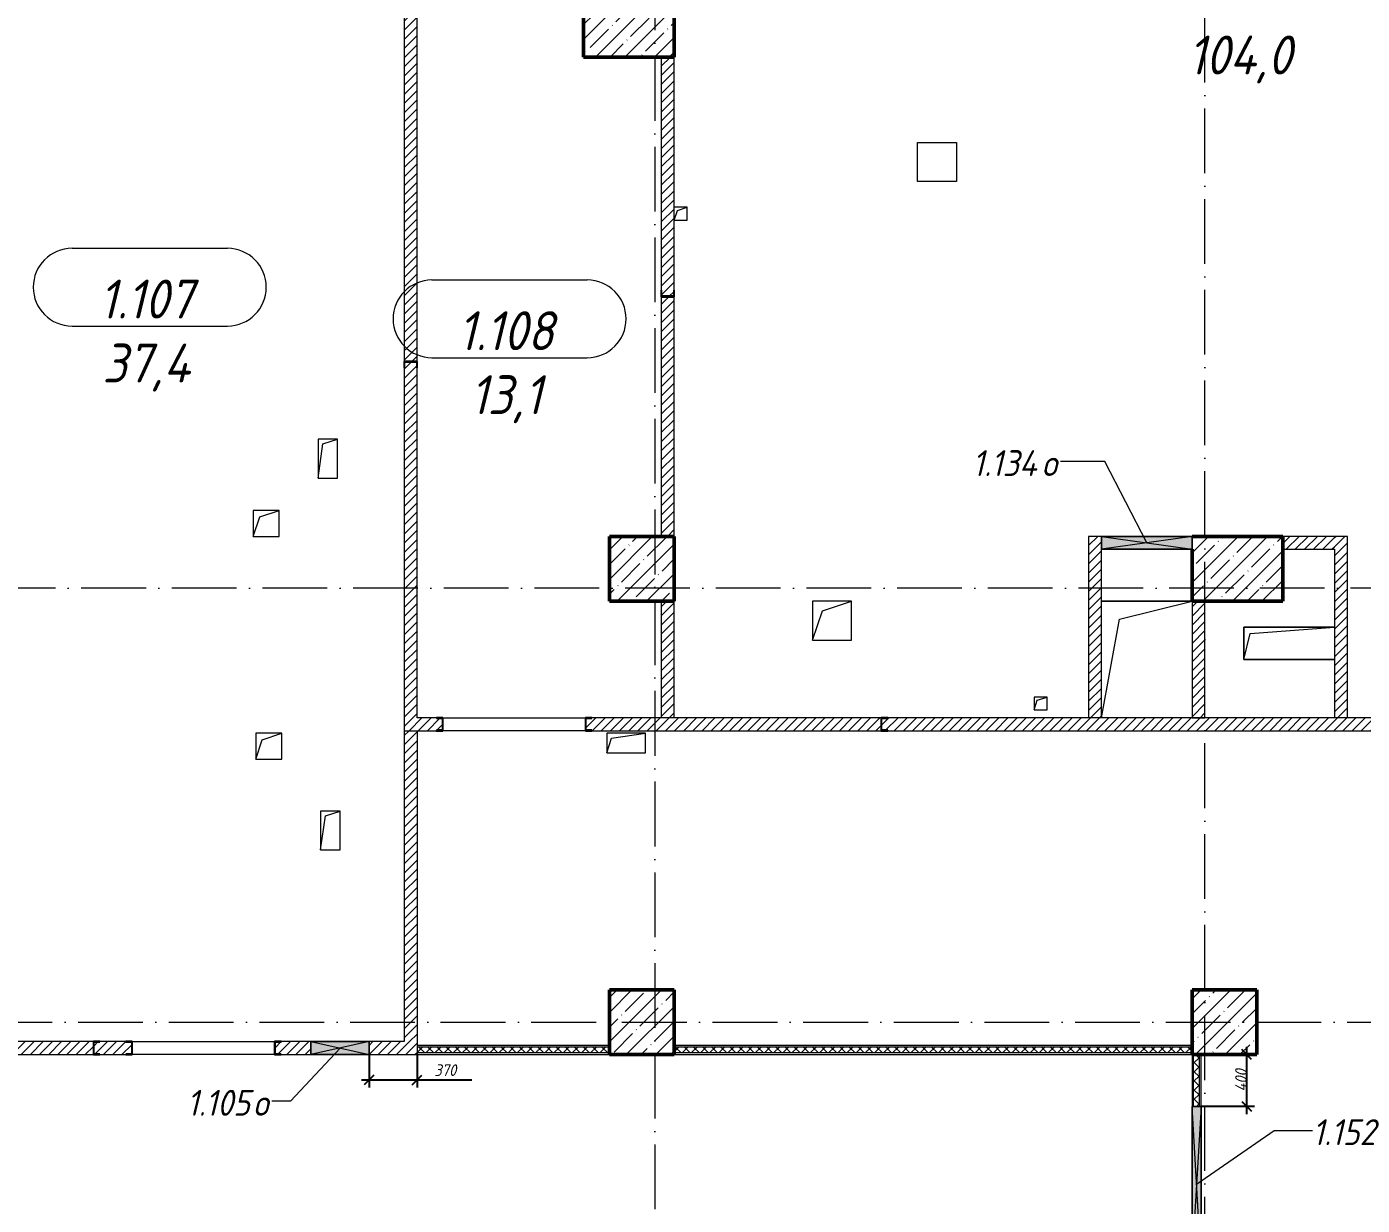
# Model space of a CAD drawing. Header units: millimetres. Extents: x -12989 to 629078, y -109036 to 555275.
# Drawn here: x 597264 to 607578, y 316409 to 325507 of the extents above; entities that cross this region are included whole.
import ezdxf

# ---------------------------------------------------------------- set-up
doc = ezdxf.new("R2010")
doc.units = ezdxf.units.MM
doc.linetypes.add('50_200_ШТРИХ_1Т_ш5_п1_п1_', pattern=[700, 500, -100, 0, -100])
for name, color, linetype, lineweight in [('A-____-____-DIMS', 7, 'Continuous', 9), ('A-DETL-GENF-OTLN', 7, 'Continuous', 9), ('A-FLOR-____-OTLN', 7, 'Continuous', 9), ('A-GENM-____-MCUT', 7, 'Continuous', 25), ('A-GENM-____-OTLN', 7, 'Continuous', 9), ('A-GENM-____-OTLN-1', 7, 'Continuous', 25), ('A-GLAZ-____-IDEN', 7, 'Continuous', 9), ('A-GLAZ-____-OTLN', 7, 'Continuous', 9), ('A-WALL-____-MCUT-1', 7, 'Continuous', 9), ('A-WALL-____-PATT-1', 7, 'Continuous', 9), ('A-WALL-FNSH-MCUT-1', 7, 'Continuous', 9), ('I-WALL-____-OTLN', 7, 'Continuous', 9), ('S-COLS-____-MCUT', 7, 'Continuous', 50), ('S-COLS-____-OTLN', 7, 'Continuous', 9), ('S-GRID-____-OTLN-1', 7, '50_200_ШТРИХ_1Т_ш5_п1_п1_', 9)]:
    doc.layers.add(name, color=color, linetype=linetype, lineweight=lineweight)
doc.layers.add('A-AREA-IDEN-1', color=7, linetype='Continuous', lineweight=9, true_color=0xaaaaaa)
doc.layers.add('A-WALL-____-PATT-3', color=9, linetype='Continuous', lineweight=9, true_color=0x808080)
doc.styles.add('ISOCPEUR_I', font='isocpeui.ttf', dxfattribs={"width": 0.9, "height": 2.5})
doc.styles.add('ISOCPEUR_I_11', font='isocpeui.ttf', dxfattribs={"width": 0.9, "height": 200})
doc.styles.add('ISOCPEUR_I_7', font='isocpeui.ttf', dxfattribs={"width": 0.9, "height": 90})
doc.dimstyles.new('ISO-1_8_0_9К_СРЕДНИЙ_Кладочные_1', dxfattribs={"dimscale": 304.8, "dimtxt": 89.638306, "dimasz": 0.246063, "dimexe": 0.19685, "dimexo": 0, "dimgap": 0, "dimtad": 1, "dimdec": 3, "dimrnd": 0.001, "dimdsep": 46, "dimtxsty": 'ISOCPEUR_I_7', "dimblk1": 'OBLIQUE', "dimblk2": 'OBLIQUE', "dimsah": 1, "dimcen": 0.09, "dimdle": 0.19685, "dimazin": 0, "dimtfac": 1, "dimtdec": 4, "dimtix": 1, "dimtmove": 0, "dimatfit": 3, "dimfxl": 1, "dimtvp": 1, "dimtolj": 1, "dimtzin": 0, "dimarcsym": 2})
doc.dimstyles.new('ISO-1_8_0_9К_СРЕДНИЙ_Кладочные_2', dxfattribs={"dimscale": 304.8, "dimtxt": 89.638306, "dimasz": 0.246063, "dimexe": 0.19685, "dimexo": 0, "dimgap": 0, "dimtad": 1, "dimdec": 3, "dimrnd": 0.001, "dimdsep": 46, "dimtxsty": 'ISOCPEUR_I_7', "dimblk1": 'OBLIQUE', "dimblk2": 'OBLIQUE', "dimsah": 1, "dimcen": 0.09, "dimdle": 0.19685, "dimazin": 0, "dimtfac": 1, "dimtdec": 4, "dimtix": 1, "dimtmove": 1, "dimatfit": 3, "dimfxl": 1, "dimtvp": 1, "dimtolj": 1, "dimtzin": 0, "dimarcsym": 2})
pattern_1 = [(45, (513013.31, 265891.49), (-35.35534, 35.35534), [])]
pattern_2 = [(45, (513013.31, 265891.49), (-35.35534, 35.35534), []), (135, (513013.31, 265891.49), (-35.35534, -35.35534), [])]

# ---------------------------------------------------------------- blocks, each defined once
blk = doc.blocks.new('BSC_Колонна _Прямоугольная - 500х500-V40-АР1_План отверстий 1 этажа в осях 1-64_Ю-ЯЯ')
at = {"layer": 'S-COLS-____-OTLN'}
h = blk.add_hatch(dxfattribs=at)
h.set_pattern_fill('FP_47', color=256, style=0, pattern_type=2)
h.set_pattern_definition([(45, (-89000, -51931.04), (-114.04925, 114.04925), []), (45, (-88885.95, -51931.04), (-114.04925, 114.04925), [201.613, -40.323, 3.353, -36.97])])
h.paths.add_polyline_path([(-250, -250), (250, -250), (250, 250), (-250, 250)], flags=0)
at = {"layer": 'S-COLS-____-MCUT'}
for p, q in [((250, 250), (-250, 250)), ((-250, 250), (-250, -250)), ((250, -250), (250, 250)), ((-250, -250), (250, -250))]:
    blk.add_line(p, q, dxfattribs=at)
blk = doc.blocks.new('BSC_Колонна _Прямоугольная - 500х500-V117-АР1_План отверстий 1 этажа в осях 1-64_Ю-ЯЯ')
at = {"layer": 'S-COLS-____-OTLN'}
h = blk.add_hatch(dxfattribs=at)
h.set_pattern_fill('FP_128', color=256, style=0, pattern_type=2)
h.set_pattern_definition([(315, (-55431.04, 89000), (114.04925, 114.04925), []), (315, (-55431.04, 88885.95), (114.04925, 114.04925), [201.613, -40.323, 3.353, -36.97])])
h.paths.add_polyline_path([(-250, 250), (-250, -250), (250, -250), (250, 250)], flags=0)
at = {"layer": 'S-COLS-____-MCUT'}
for p, q in [((250, 250), (-250, 250)), ((-250, 250), (-250, -250)), ((250, -250), (250, 250)), ((-250, -250), (250, -250))]:
    blk.add_line(p, q, dxfattribs=at)
blk = doc.blocks.new('BSC_Колонна _Прямоугольная - 500х700-V132-АР1_План отверстий 1 этажа в осях 1-64_Ю-ЯЯ')
at = {"layer": 'S-COLS-____-OTLN'}
h = blk.add_hatch(dxfattribs=at)
h.set_pattern_fill('FP_143', color=256, style=0, pattern_type=2)
h.set_pattern_definition([(315, (-55431.04, 93600), (114.04925, 114.04925), []), (315, (-55431.04, 93485.95), (114.04925, 114.04925), [201.613, -40.323, 3.353, -36.97])])
h.paths.add_polyline_path([(-250, 350), (-250, -350), (250, -350), (250, 350), (150, 350)], flags=0)
at = {"layer": 'S-COLS-____-MCUT'}
for p, q in [((150, 350), (-250, 350)), ((-250, 350), (-250, -350)), ((250, -350), (250, 350)), ((-250, -350), (250, -350))]:
    blk.add_line(p, q, dxfattribs=at)
blk = doc.blocks.new('BSC_Колонна _Прямоугольная - 500х700-V150-АР1_План отверстий 1 этажа в осях 1-64_Ю-ЯЯ')
at = {"layer": 'S-COLS-____-OTLN'}
h = blk.add_hatch(dxfattribs=at)
h.set_pattern_fill('FP_162', color=256, style=0, pattern_type=2)
h.set_pattern_definition([(315, (-59631.04, 88900), (114.04925, 114.04925), []), (315, (-59631.04, 88785.95), (114.04925, 114.04925), [201.613, -40.323, 3.353, -36.97])])
h.paths.add_polyline_path([(-250, 350), (-250, -350), (250, -350), (250, 350)], flags=0)
at = {"layer": 'S-COLS-____-MCUT'}
for p, q in [((250, 350), (-250, 350)), ((-250, 350), (-250, -350)), ((250, -350), (250, 350)), ((-250, -350), (250, -350))]:
    blk.add_line(p, q, dxfattribs=at)
blk = doc.blocks.new('BSC_Колонна _Прямоугольная - 500х500-V170-АР1_План отверстий 1 этажа в осях 1-64_Ю-ЯЯ')
at = {"layer": 'S-COLS-____-OTLN'}
h = blk.add_hatch(dxfattribs=at)
h.set_pattern_fill('FP_182', color=256, style=0, pattern_type=2)
h.set_pattern_definition([(45, (-93500, -51931.04), (-114.04925, 114.04925), []), (45, (-93385.95, -51931.04), (-114.04925, 114.04925), [201.613, -40.323, 3.353, -36.97])])
h.paths.add_polyline_path([(-250, -250), (250, -250), (250, 250), (-250, 250)], flags=0)
at = {"layer": 'S-COLS-____-MCUT'}
for p, q in [((250, 250), (-250, 250)), ((-250, 250), (-250, -250)), ((250, -250), (250, 250)), ((-250, -250), (250, -250))]:
    blk.add_line(p, q, dxfattribs=at)
blk = doc.blocks.new('154_Фахверк_СКБ_Швеллер - Тип_100_4010-27789772-АР1_План отверстий 1 этажа в осях 1-64_Ю-ЯЯ')
at = {"layer": 'A-GENM-____-MCUT'}
for p, q in [((175, 50), (125, 50)), ((125, 50), (125, -50)), ((128, 47), (175, 47)), ((128, -47), (128, 47)), ((175, 47), (175, 50)), ((125, -50), (175, -50)), ((175, -47), (128, -47)), ((175, -50), (175, -47))]:
    blk.add_line(p, q, dxfattribs=at)
blk = doc.blocks.new('154_Фахверк_СКБ_Швеллер - Тип_100_3600-27825154-АР1_План отверстий 1 этажа в осях 1-64_Ю-ЯЯ')
at = {"layer": 'A-GENM-____-MCUT'}
for p, q in [((175, 50), (125, 50)), ((125, 50), (125, -50)), ((128, 47), (175, 47)), ((128, -47), (128, 47)), ((175, 47), (175, 50)), ((125, -50), (175, -50)), ((175, -47), (128, -47)), ((175, -50), (175, -47))]:
    blk.add_line(p, q, dxfattribs=at)
blk = doc.blocks.new('154_Фахверк_СКБ_Швеллер - Тип_100_3600_1-27826044-АР1_План отверстий 1 этажа в осях 1-64_Ю-ЯЯ')
at = {"layer": 'A-GENM-____-MCUT'}
for p, q in [((175, 50), (125, 50)), ((125, 50), (125, -50)), ((128, 47), (175, 47)), ((128, -47), (128, 47)), ((175, 47), (175, 50)), ((125, -50), (175, -50)), ((175, -47), (128, -47)), ((175, -50), (175, -47))]:
    blk.add_line(p, q, dxfattribs=at)
blk = doc.blocks.new('AR_Отверстие прямоугольное _в плите_ - AR_Отверстие прямоугольное _в плите_-30459689-АР1_План отверстий 1 этажа в осях 1-64_Ю-ЯЯ')
at = {"layer": 'A-GENM-____-OTLN'}
for p, q in [((150, 150), (-150, 150)), ((-150, 150), (-150, -150)), ((-75, 75), (150, 150)), ((150, -150), (150, 150)), ((-150, -150), (-75, 75)), ((-150, -150), (150, -150))]:
    blk.add_line(p, q, dxfattribs=at)
blk = doc.blocks.new('AR_Отверстие прямоугольное _в плите_ - AR_Отверстие прямоугольное _в плите_-30459702-АР1_План отверстий 1 этажа в осях 1-64_Ю-ЯЯ')
at = {"layer": 'A-GENM-____-OTLN'}
for p, q in [((150, 75), (-150, 75)), ((-150, 75), (-150, -75)), ((-150, -75), (-113, 37)), ((-113, 37), (150, 75)), ((150, -75), (150, 75)), ((-150, -75), (150, -75))]:
    blk.add_line(p, q, dxfattribs=at)
blk = doc.blocks.new('AR_Отверстие прямоугольное _в плите_ - AR_Отверстие прямоугольное _в плите_-30459597-АР1_План отверстий 1 этажа в осях 1-64_Ю-ЯЯ')
at = {"layer": 'A-GENM-____-OTLN'}
for p, q in [((100, 100), (-100, 100)), ((-100, 100), (-100, -100)), ((-100, -100), (-50, 50)), ((-50, 50), (100, 100)), ((100, -100), (100, 100)), ((-100, -100), (100, -100))]:
    blk.add_line(p, q, dxfattribs=at)
blk = doc.blocks.new('AR_Отверстие прямоугольное _в плите_ - AR_Отверстие прямоугольное _в плите_-30459630-АР1_План отверстий 1 этажа в осях 1-64_Ю-ЯЯ')
at = {"layer": 'A-GENM-____-OTLN'}
for p, q in [((75, 150), (-75, 150)), ((-75, 150), (-75, -150)), ((-75, -150), (-37, 113)), ((-37, 113), (75, 150)), ((75, -150), (75, 150)), ((-75, -150), (75, -150))]:
    blk.add_line(p, q, dxfattribs=at)
blk = doc.blocks.new('AR_Отверстие прямоугольное _в плите_ - AR_Отверстие прямоугольное _в плите_-30459871-АР1_План отверстий 1 этажа в осях 1-64_Ю-ЯЯ')
at = {"layer": 'A-GENM-____-OTLN'}
for p, q in [((50, 50), (-50, 50)), ((-50, -50), (-25, 25)), ((-25, 25), (50, 50)), ((50, -50), (50, 50)), ((-50, -50), (50, -50))]:
    blk.add_line(p, q, dxfattribs=at)
blk = doc.blocks.new('AR_Отверстие прямоугольное _в плите_ - AR_Отверстие прямоугольное _в плите_-30459221-АР1_План отверстий 1 этажа в осях 1-64_Ю-ЯЯ')
at = {"layer": 'A-GENM-____-OTLN'}
for p, q in [((350, 125), (-350, 125)), ((-350, 125), (-350, -125)), ((-300, 75), (350, 125)), ((-350, -125), (-300, 75)), ((-350, -125), (350, -125))]:
    blk.add_line(p, q, dxfattribs=at)
blk = doc.blocks.new('AR_Отверстие прямоугольное _в плите_ - AR_Отверстие прямоугольное _в плите_-V197-АР1_План отверстий 1 этажа в осях 1-64_Ю-ЯЯ')
at = {"layer": 'A-GENM-____-OTLN'}
for p, q in [((50, 50), (-50, 50)), ((-50, 50), (-50, -50)), ((-50, -50), (-25, 25)), ((-25, 25), (50, 50)), ((50, -50), (50, 50)), ((-50, -50), (50, -50))]:
    blk.add_line(p, q, dxfattribs=at)
blk = doc.blocks.new('AR_Отверстие прямоугольное _в плите_ - AR_Отверстие прямоугольное _в плите_-30602925-АР1_План отверстий 1 этажа в осях 1-64_Ю-ЯЯ')
at = {"layer": 'A-GENM-____-OTLN'}
for p, q in [((350, 450), (-350, 450)), ((-210, 310), (350, 450)), ((-350, -450), (-210, 310))]:
    blk.add_line(p, q, dxfattribs=at)
blk = doc.blocks.new('AR_Отверстие прямоугольное _в стене__БезПР - AR_Отверстие прямоугольное _в стене__БезПР-36427886-АР1_План отверстий 1 этажа в осях 1-64_Ю-ЯЯ')
at = {"layer": 'A-GLAZ-____-OTLN'}
blk.add_hatch(color=256, dxfattribs=at).paths.add_polyline_path([(600, 35), (-600, 35), (-600, -35), (600, -35)], flags=0)
at = {"layer": 'A-DETL-GENF-OTLN'}
for p, q in [((-600, -35), (-600, 35)), ((-600, 35), (600, 35)), ((600, 35), (-600, -35)), ((-600, 35), (600, -35)), ((600, 35), (-600, 35)), ((-600, 35), (-600, -35)), ((600, 35), (600, -35)), ((600, -35), (600, 35)), ((600, -35), (-600, -35)), ((-600, -35), (600, -35))]:
    blk.add_line(p, q, dxfattribs=at)
at = {"layer": 'A-GLAZ-____-OTLN'}
blk.add_line((600, 35), (-600, 35), dxfattribs=at)
blk = doc.blocks.new('AR_Отверстие прямоугольное _в стене__БезПР - AR_Отверстие прямоугольное _в стене__БезПР-36429247-АР1_План отверстий 1 этажа в осях 1-64_Ю-ЯЯ')
at = {"layer": 'A-GLAZ-____-OTLN'}
blk.add_hatch(color=256, dxfattribs=at).paths.add_polyline_path([(225, -50), (225, 50), (-225, 50), (-225, -50)], flags=0)
at = {"layer": 'A-DETL-GENF-OTLN'}
for p, q in [((-225, -50), (-225, 50)), ((-225, 50), (225, 50)), ((225, 50), (-225, -50)), ((-225, 50), (225, -50)), ((225, 50), (-225, 50)), ((-225, 50), (-225, -50)), ((225, 50), (225, -50)), ((225, -50), (225, 50)), ((225, -50), (-225, -50)), ((-225, -50), (225, -50))]:
    blk.add_line(p, q, dxfattribs=at)
at = {"layer": 'A-GLAZ-____-OTLN'}
blk.add_line((225, 50), (-225, 50), dxfattribs=at)
blk = doc.blocks.new('AR_Отверстие прямоугольное _в стене__БезПР - AR_Отверстие прямоугольное _в стене__БезПР-36729552-АР1_План отверстий 1 этажа в осях 1-64_Ю-ЯЯ')
at = {"layer": 'A-GLAZ-____-OTLN'}
blk.add_hatch(color=256, dxfattribs=at).paths.add_polyline_path([(350, -50), (350, 50), (-350, 50), (-350, -50)], flags=0)
at = {"layer": 'A-DETL-GENF-OTLN'}
for p, q in [((-350, -50), (-350, 50)), ((-350, 50), (350, 50)), ((350, 50), (-350, -50)), ((-350, 50), (350, -50)), ((350, 50), (-350, 50)), ((-350, 50), (-350, -50)), ((350, 50), (350, -50)), ((350, -50), (350, 50)), ((350, -50), (-350, -50)), ((-350, -50), (350, -50))]:
    blk.add_line(p, q, dxfattribs=at)
at = {"layer": 'A-GLAZ-____-OTLN'}
blk.add_line((350, 50), (-350, 50), dxfattribs=at)
blk = doc.blocks.new('_Oblique')
at = {"color": 0, "linetype": 'ByBlock', "lineweight": -2}
blk.add_line((-0.5, -0.5), (0.5, 0.5), dxfattribs=at)
blk = doc.blocks.new('*D5706')
at = {"layer": 'A-____-____-DIMS', "color": 0, "lineweight": -2, "transparency": 16777216}
for p, q in [((599908, 317573), (599908, 317317)), ((600278, 317573), (600278, 317317)), ((599848, 317377), (600278, 317377)), ((600278, 317377), (600702, 317377))]:
    blk.add_line(p, q, dxfattribs=at)
at = {"layer": 'Defpoints', "color": 0, "transparency": 16777216}
for p in [(599908, 317573), (600278, 317573), (600278, 317377)]:
    blk.add_point(p, dxfattribs=at)
at = {"layer": 'A-____-____-DIMS', "color": 0, "lineweight": -2, "transparency": 16777216, "xscale": 75, "yscale": 75, "zscale": 75, "rotation": 180}
blk.add_blockref('_Oblique', (599908, 317377), dxfattribs=at)
at = {"layer": 'A-____-____-DIMS', "color": 0, "lineweight": -2, "transparency": 16777216, "xscale": 75, "yscale": 75, "zscale": 75}
blk.add_blockref('_Oblique', (600278, 317377), dxfattribs=at)
at = {"layer": 'A-____-____-DIMS', "color": 0, "transparency": 16777216, "insert": (600412, 317497), "char_height": 90, "width": 409.58, "attachment_point": 1, "line_spacing_factor": 1.149209, "style": 'ISOCPEUR_I_7'}
blk.add_mtext('\\A1;370', dxfattribs=at)
blk = doc.blocks.new('*D5707')
at = {"layer": 'A-____-____-DIMS', "color": 0, "lineweight": -2, "transparency": 16777216}
for p, q in [((606686, 317113), (606686, 317633)), ((606580, 317573), (606746, 317573)), ((606333, 317173), (606746, 317173))]:
    blk.add_line(p, q, dxfattribs=at)
at = {"layer": 'Defpoints', "color": 0, "transparency": 16777216}
for p in [(606580, 317573), (606686, 317573), (606333, 317173)]:
    blk.add_point(p, dxfattribs=at)
at = {"layer": 'A-____-____-DIMS', "color": 0, "lineweight": -2, "transparency": 16777216, "xscale": 75, "yscale": 75, "zscale": 75}
for p, rotation in [((606686, 317573), 90), ((606686, 317173), 270)]:
    blk.add_blockref('_Oblique', p, dxfattribs=dict(at, rotation=rotation))
at = {"layer": 'A-____-____-DIMS', "color": 0, "transparency": 16777216, "insert": (606641, 317373), "char_height": 90, "width": 426.13, "attachment_point": 5, "rotation": 90, "style": 'ISOCPEUR_I_7'}
blk.add_mtext('\\A1;400', dxfattribs=at)
blk = doc.blocks.new('AAR_СКБ_Марка_помещения_1_5 ммп - Номер _ Площадь-27962135-АИ_План этажа_Стены_1')
at = {"layer": 'A-AREA-IDEN-1'}
for p, q in [((-2.987, 3), (3.013, 3)), ((-2.987, 0), (3.013, 0))]:
    blk.add_line(p, q, dxfattribs=at)
for centre, start, end in [((-2.987, 1.5), 90, 270), ((3.013, 1.5), 270, 90)]:
    blk.add_arc(centre, 1.5, start, end, dxfattribs=at)

msp = doc.modelspace()

# ---------------------------------------------------------------- hatches: boundary and pattern name
at = {"layer": 'A-WALL-____-PATT-1'}
h = msp.add_hatch(dxfattribs=at)
h.set_pattern_fill('FP_5', color=256, style=0, pattern_type=2)
h.set_pattern_definition(pattern_1)
h.paths.add_polyline_path([(600275.3109, 320172.5335), (600278.3109, 320172.5335), (600278.3109, 322872.5335), (600275.3109, 322872.5335), (600275.3109, 322919.5335), (600181.3109, 322919.5335), (600181.3109, 322872.5335), (600178.3109, 322872.5335), (600178.3109, 320172.5335), (600181.3109, 320172.5335)], flags=0)
h.paths.add_polyline_path([(600178.3109, 322922.5335), (600278.3109, 322922.5335), (600278.3109, 325622.5335), (600275.3109, 325622.5335), (600275.3109, 325669.5335), (600181.3109, 325669.5335), (600181.3109, 325622.5335), (600178.3109, 325622.5335), (600178.3109, 323115.3495)], flags=0)
h.paths.add_polyline_path([(600181.3109, 326775.5335), (600275.3109, 326775.5335), (600275.3109, 326822.5335), (600278.3109, 326822.5335), (600278.3109, 327672.5335), (600178.3109, 327672.5335), (600178.3109, 326822.5335), (600181.3109, 326822.5335)], flags=0)
h = msp.add_hatch(dxfattribs=at)
h.set_pattern_fill('FP_5', color=256, style=0, pattern_type=2)
h.set_pattern_definition(pattern_1)
h.paths.add_polyline_path([(602163.3109, 321572.5335), (602263.3109, 321572.5335), (602263.3109, 323422.5335), (602163.3109, 323422.5335), (602163.3109, 323115.3495)], flags=0)
h.paths.add_polyline_path([(602260.3109, 323425.5335), (602260.3109, 323472.5335), (602263.3109, 323472.5335), (602263.3109, 325272.5335), (602163.3109, 325272.5335), (602163.3109, 323472.5335), (602166.3109, 323472.5335), (602166.3109, 323425.5335)], flags=0)
h = msp.add_hatch(dxfattribs=at)
h.set_pattern_fill('FP_5', color=256, style=0, pattern_type=2)
h.set_pattern_definition(pattern_1)
h.paths.add_polyline_path([(605463.3109, 320172.5335), (605563.3109, 320172.5335), (605563.3109, 321572.5335), (605463.3109, 321572.5335)], flags=0)
h = msp.add_hatch(dxfattribs=at)
h.set_pattern_fill('FP_5', color=256, style=0, pattern_type=2)
h.set_pattern_definition(pattern_1)
h.paths.add_polyline_path([(607363.3109, 321472.5335), (607363.3109, 321572.5335), (606963.3109, 321572.5335), (606963.3109, 321472.5335)], flags=0)
h = msp.add_hatch(dxfattribs=at)
h.set_pattern_fill('FP_5', color=256, style=0, pattern_type=2)
h.set_pattern_definition(pattern_1)
h.paths.add_polyline_path([(607463.3109, 320172.5335), (607463.3109, 321572.5335), (607363.3109, 321572.5335), (607363.3109, 320172.5335)], flags=0)
h = msp.add_hatch(dxfattribs=at)
h.set_pattern_fill('FP_5', color=256, style=0, pattern_type=2)
h.set_pattern_definition(pattern_1)
h.paths.add_polyline_path([(602263.3109, 320172.5335), (602263.3109, 321072.5335), (602163.3109, 321072.5335), (602163.3109, 320172.5335)], flags=0)
h = msp.add_hatch(dxfattribs=at)
h.set_pattern_fill('FP_5', color=256, style=0, pattern_type=2)
h.set_pattern_definition(pattern_1)
h.paths.add_polyline_path([(606363.3109, 320172.5335), (606363.3109, 321072.5335), (606263.3109, 321072.5335), (606263.3109, 320172.5335)], flags=0)
h = msp.add_hatch(dxfattribs=at)
h.set_pattern_fill('FP_5', color=256, style=0, pattern_type=2)
h.set_pattern_definition(pattern_1)
h.paths.add_polyline_path([(610363.3109, 320072.5335), (610363.3109, 320172.5335), (609863.3109, 320172.5335), (609863.3109, 320072.5335)], flags=0)
h.paths.add_polyline_path([(609663.3109, 320072.5335), (609663.3109, 320172.5335), (609653.3109, 320172.5335), (609653.3109, 320072.5335)], flags=0)
h.paths.add_polyline_path([(606675.4375, 320072.5335), (608183.3109, 320072.5335), (608183.3109, 320075.5335), (608230.3109, 320075.5335), (608230.3109, 320169.5335), (608183.3109, 320169.5335), (608183.3109, 320172.5335), (603913.3109, 320172.5335), (603913.3109, 320169.5335), (603866.3109, 320169.5335), (603866.3109, 320075.5335), (603913.3109, 320075.5335), (603913.3109, 320072.5335), (604907.9369, 320072.5335)], flags=0)
h.paths.add_polyline_path([(603863.3109, 320072.5335), (603863.3109, 320172.5335), (601628.3109, 320172.5335), (601628.3109, 320169.5335), (601581.3109, 320169.5335), (601581.3109, 320075.5335), (601628.3109, 320075.5335), (601628.3109, 320072.5335)], flags=0)
h.paths.add_polyline_path([(600178.3109, 320072.5335), (600428.3109, 320072.5335), (600428.3109, 320075.5335), (600475.3109, 320075.5335), (600475.3109, 320169.5335), (600428.3109, 320169.5335), (600428.3109, 320172.5335), (600178.3109, 320172.5335)], flags=0)
h = msp.add_hatch(dxfattribs=at)
h.set_pattern_fill('FP_5', color=256, style=0, pattern_type=2)
h.set_pattern_definition(pattern_1)
h.paths.add_polyline_path([(600278.3109, 317672.5335), (600278.3109, 320072.5335), (600178.3109, 320072.5335), (600178.3109, 317672.5335)], flags=0)
h = msp.add_hatch(dxfattribs=at)
h.set_pattern_fill('FP_5', color=256, style=0, pattern_type=2)
h.set_pattern_definition(pattern_1)
h.paths.add_polyline_path([(600278.3109, 317572.5335), (600278.3109, 317672.5335), (599908.3109, 317672.5335), (599908.3109, 317572.5335)], flags=0)
h.paths.add_polyline_path([(599458.3109, 317572.5335), (599458.3109, 317672.5335), (599228.3109, 317672.5335), (599228.3109, 317669.5335), (599181.3109, 317669.5335), (599181.3109, 317575.5335), (599228.3109, 317575.5335), (599228.3109, 317572.5335)], flags=0)
h.paths.add_polyline_path([(598028.3109, 317572.5335), (598028.3609, 317575.5335), (598075.3109, 317575.5335), (598075.3109, 317669.5335), (598028.3109, 317669.5335), (598028.3109, 317672.5335), (597828.3109, 317672.5335), (597828.3109, 317669.5335), (597781.3109, 317669.5335), (597781.3109, 317575.5335), (597828.3109, 317575.5335), (597828.3109, 317572.5335), (597837.9342, 317572.5335)], flags=0)
h.paths.add_polyline_path([(596413.3109, 317572.5335), (597778.3109, 317572.5335), (597778.3109, 317672.5335), (596413.3109, 317672.5335), (596413.3109, 317575.5335)], flags=0)
at = {"layer": 'A-WALL-____-PATT-3'}
h = msp.add_hatch(dxfattribs=at)
h.set_pattern_fill('FP_7', color=256, style=0, pattern_type=2)
h.set_pattern_definition(pattern_2)
h.paths.add_polyline_path([(601763.3109, 317585.0335), (601763.3109, 317630.0335), (600278.3109, 317630.0335), (600278.3109, 317585.0335)], flags=0)
h = msp.add_hatch(dxfattribs=at)
h.set_pattern_fill('FP_7', color=256, style=0, pattern_type=2)
h.set_pattern_definition(pattern_2)
h.paths.add_polyline_path([(606263.3109, 317585.0335), (606263.3109, 317630.0335), (602263.3109, 317630.0335), (602263.3109, 317585.0335), (604907.9369, 317585.0335)], flags=0)
h = msp.add_hatch(dxfattribs=at)
h.set_pattern_fill('FP_7', color=256, style=0, pattern_type=2)
h.set_pattern_definition(pattern_2)
h.paths.add_polyline_path([(606320.8109, 314235.0335), (606320.8109, 315972.5335), (606275.8109, 315972.5335), (606275.8109, 314235.0335)], flags=0)
h.paths.add_polyline_path([(606275.8109, 317172.5335), (606320.8109, 317172.5335), (606320.8109, 317572.5335), (606275.8109, 317572.5335)], flags=0)

# ---------------------------------------------------------------- linework, layer by layer
at = {"layer": 'A-FLOR-____-OTLN'}
for p, q in [((604143.7677, 324612.5335), (604443.7677, 324612.5335)), ((604143.7677, 324312.5335), (604143.7677, 324612.5335)), ((604443.7677, 324612.5335), (604443.7677, 324312.5335)), ((604443.7677, 324312.5335), (604143.7677, 324312.5335)), ((605563.3109, 321072.5335), (606263.3109, 321072.5335)), ((606663.3109, 320872.5335), (607363.3109, 320872.5335)), ((606663.3109, 320622.5335), (606663.3109, 320872.5335)), ((607363.3109, 320622.5335), (606663.3109, 320622.5335))]:
    msp.add_line(p, q, dxfattribs=at)
at = {"layer": 'A-GLAZ-____-IDEN'}
for p, q in [((605589.186, 322150.4691), (605246.4898, 322150.4691)), ((605913.3109, 321522.5335), (605589.186, 322150.4691)), ((599683.3109, 317622.5335), (599300.3926, 317212.5655)), ((599300.3926, 317212.5655), (599155.6862, 317212.5655)), ((606298.3109, 316572.5335), (606898.562, 316985.7503)), ((606898.562, 316985.7503), (607192.7388, 316985.7503))]:
    msp.add_line(p, q, dxfattribs=at)
at = {"layer": 'A-WALL-____-MCUT-1'}
for p, q in [((601763.3109, 317630.0335), (600278.3109, 317630.0335)), ((601763.3109, 317585.0335), (600278.3109, 317585.0335)), ((606263.3109, 317630.0335), (602263.3109, 317630.0335)), ((606263.3109, 317585.0335), (602263.3109, 317585.0335)), ((606275.8109, 317172.5335), (606275.8109, 317572.5335)), ((606320.8109, 317172.5335), (606320.8109, 317572.5335))]:
    msp.add_line(p, q, dxfattribs=at)
at = {"layer": 'A-WALL-FNSH-MCUT-1'}
for p, q in [((600178.3109, 325622.5335), (600178.3109, 322922.5335)), ((600278.3109, 322922.5335), (600278.3109, 325622.5335)), ((602163.3109, 325272.5335), (602163.3109, 323472.5335)), ((602263.3109, 323472.5335), (602263.3109, 325272.5335)), ((602163.3109, 323422.5335), (602163.3109, 321572.5335)), ((602263.3109, 321572.5335), (602263.3109, 323422.5335)), ((600178.3109, 322872.5335), (600178.3109, 317672.5335)), ((600278.3109, 320172.5335), (600278.3109, 322872.5335)), ((605563.3109, 321572.5335), (605463.3109, 321572.5335)), ((605463.3109, 321572.5335), (605463.3109, 320172.5335)), ((607463.3109, 321572.5335), (606963.3109, 321572.5335)), ((607463.3109, 320172.5335), (607463.3109, 321572.5335)), ((605563.3109, 320172.5335), (605563.3109, 321472.5335)), ((606963.3109, 321472.5335), (607363.3109, 321472.5335)), ((607363.3109, 321472.5335), (607363.3109, 320172.5335)), ((602163.3109, 321072.5335), (602163.3109, 320172.5335)), ((602263.3109, 320172.5335), (602263.3109, 321072.5335)), ((606263.3109, 321072.5335), (606263.3109, 320172.5335)), ((606363.3109, 320172.5335), (606363.3109, 321072.5335)), ((600428.3109, 320172.5335), (600278.3109, 320172.5335)), ((603863.3109, 320172.5335), (601628.3109, 320172.5335)), ((608183.3109, 320172.5335), (603913.3109, 320172.5335)), ((606263.3109, 320172.5335), (606363.3109, 320172.5335)), ((600178.3109, 320072.5335), (600428.3109, 320072.5335)), ((600278.3109, 320072.5335), (600278.3109, 317572.5335)), ((601628.3109, 320072.5335), (603863.3109, 320072.5335)), ((603913.3109, 320072.5335), (608183.3109, 320072.5335)), ((597778.3109, 317672.5335), (596413.3109, 317672.5335)), ((598028.3109, 317672.5335), (597828.3109, 317672.5335)), ((599458.3109, 317672.5335), (599228.3109, 317672.5335)), ((600178.3109, 317672.5335), (599908.3109, 317672.5335)), ((601763.3109, 317642.5335), (600278.3109, 317642.5335)), ((606263.3109, 317642.5335), (602263.3109, 317642.5335)), ((596413.3109, 317572.5335), (597778.3109, 317572.5335)), ((597828.3109, 317572.5335), (598028.3109, 317572.5335)), ((599228.3109, 317572.5335), (599458.3109, 317572.5335)), ((599908.3109, 317572.5335), (600278.3109, 317572.5335)), ((600278.3109, 317572.5335), (601763.3109, 317572.5335)), ((602263.3109, 317572.5335), (606263.3109, 317572.5335)), ((606263.3109, 317572.5335), (606263.3109, 317172.5335)), ((606333.3109, 317172.5335), (606333.3109, 317572.5335))]:
    msp.add_line(p, q, dxfattribs=at)
at = {"layer": 'I-WALL-____-OTLN'}
for p, q in [((600478.3109, 320172.5335), (601578.3109, 320172.5335)), ((601578.3109, 320072.5335), (600478.3109, 320072.5335)), ((598078.3109, 317672.5335), (599178.3109, 317672.5335)), ((599178.3109, 317572.5335), (598078.3109, 317572.5335))]:
    msp.add_line(p, q, dxfattribs=at)
at = {"layer": 'S-GRID-____-OTLN-1'}
for p, q in [((602113.3109, 356784.3429), (602113.3109, 305473.1205)), ((606363.3109, 305473.1205), (606363.3109, 356784.3429)), ((617087.7175, 321172.5335), (508344.5407, 321172.5335)), ((582257.9486, 317822.5335), (617087.7175, 317822.5335))]:
    msp.add_line(p, q, dxfattribs=at)

# ---------------------------------------------------------------- block references
at = {"layer": 'A-AREA-IDEN-1', "xscale": 199.9999999999999, "yscale": 199.9999999999999, "zscale": 199.9999999999999}
for p in [(598211.5029, 323195.9957), (600990.1898, 322951.5762)]:
    msp.add_blockref('AAR_СКБ_Марка_помещения_1_5 ммп - Номер _ Площадь-27962135-АИ_План этажа_Стены_1', p, dxfattribs=at)
at = {"layer": 'A-GENM-____-OTLN'}
for name, p in [('AR_Отверстие прямоугольное _в плите_ - AR_Отверстие прямоугольное _в плите_-30459871-АР1_План отверстий 1 этажа в осях 1-64_Ю-ЯЯ', (602313.3109, 324062.5335)), ('AR_Отверстие прямоугольное _в плите_ - AR_Отверстие прямоугольное _в плите_-30459630-АР1_План отверстий 1 этажа в осях 1-64_Ю-ЯЯ', (599588.3109, 322172.5335)), ('AR_Отверстие прямоугольное _в плите_ - AR_Отверстие прямоугольное _в плите_-30459597-АР1_План отверстий 1 этажа в осях 1-64_Ю-ЯЯ', (599113.3109, 321672.5335)), ('AR_Отверстие прямоугольное _в плите_ - AR_Отверстие прямоугольное _в плите_-30459689-АР1_План отверстий 1 этажа в осях 1-64_Ю-ЯЯ', (603483.3109, 320922.5335)), ('AR_Отверстие прямоугольное _в плите_ - AR_Отверстие прямоугольное _в плите_-30602925-АР1_План отверстий 1 этажа в осях 1-64_Ю-ЯЯ', (605913.3109, 320622.5335)), ('AR_Отверстие прямоугольное _в плите_ - AR_Отверстие прямоугольное _в плите_-30459221-АР1_План отверстий 1 этажа в осях 1-64_Ю-ЯЯ', (607013.3109, 320747.5335)), ('AR_Отверстие прямоугольное _в плите_ - AR_Отверстие прямоугольное _в плите_-V197-АР1_План отверстий 1 этажа в осях 1-64_Ю-ЯЯ', (605093.3109, 320282.5335)), ('AR_Отверстие прямоугольное _в плите_ - AR_Отверстие прямоугольное _в плите_-30459597-АР1_План отверстий 1 этажа в осях 1-64_Ю-ЯЯ', (599133.3109, 319952.5335)), ('AR_Отверстие прямоугольное _в плите_ - AR_Отверстие прямоугольное _в плите_-30459702-АР1_План отверстий 1 этажа в осях 1-64_Ю-ЯЯ', (601893.3109, 319977.5335)), ('AR_Отверстие прямоугольное _в плите_ - AR_Отверстие прямоугольное _в плите_-30459630-АР1_План отверстий 1 этажа в осях 1-64_Ю-ЯЯ', (599608.3109, 319302.5335))]:
    msp.add_blockref(name, p, dxfattribs=at)
at = {"layer": 'A-GENM-____-OTLN-1'}
for name, p, rotation in [('154_Фахверк_СКБ_Швеллер - Тип_100_4010-27789772-АР1_План отверстий 1 этажа в осях 1-64_Ю-ЯЯ', (602213.3109, 323297.5335), 89.99999999999993), ('154_Фахверк_СКБ_Швеллер - Тип_100_4010-27789772-АР1_План отверстий 1 этажа в осях 1-64_Ю-ЯЯ', (600228.3109, 323047.5335), 269.9999999999999), ('154_Фахверк_СКБ_Швеллер - Тип_100_4010-27789772-АР1_План отверстий 1 этажа в осях 1-64_Ю-ЯЯ', (600603.3109, 320122.5335), 180), ('154_Фахверк_СКБ_Швеллер - Тип_100_3600-27825154-АР1_План отверстий 1 этажа в осях 1-64_Ю-ЯЯ', (598203.3109, 317622.5335), 180)]:
    msp.add_blockref(name, p, dxfattribs=dict(at, rotation=rotation))
for name, p in [('154_Фахверк_СКБ_Швеллер - Тип_100_4010-27789772-АР1_План отверстий 1 этажа в осях 1-64_Ю-ЯЯ', (601453.3109, 320122.5335)), ('154_Фахверк_СКБ_Швеллер - Тип_100_4010-27789772-АР1_План отверстий 1 этажа в осях 1-64_Ю-ЯЯ', (603738.3109, 320122.5335)), ('154_Фахверк_СКБ_Швеллер - Тип_100_3600_1-27826044-АР1_План отверстий 1 этажа в осях 1-64_Ю-ЯЯ', (597653.3109, 317622.5335)), ('154_Фахверк_СКБ_Швеллер - Тип_100_3600-27825154-АР1_План отверстий 1 этажа в осях 1-64_Ю-ЯЯ', (599053.3109, 317622.5335))]:
    msp.add_blockref(name, p, dxfattribs=at)
at = {"layer": 'A-GLAZ-____-OTLN'}
for name, p in [('AR_Отверстие прямоугольное _в стене__БезПР - AR_Отверстие прямоугольное _в стене__БезПР-36729552-АР1_План отверстий 1 этажа в осях 1-64_Ю-ЯЯ', (605913.3109, 321522.5335)), ('AR_Отверстие прямоугольное _в стене__БезПР - AR_Отверстие прямоугольное _в стене__БезПР-36429247-АР1_План отверстий 1 этажа в осях 1-64_Ю-ЯЯ', (599683.3109, 317622.5335))]:
    msp.add_blockref(name, p, dxfattribs=at)
at = {"layer": 'A-GLAZ-____-OTLN', "rotation": 270.0000000000002}
msp.add_blockref('AR_Отверстие прямоугольное _в стене__БезПР - AR_Отверстие прямоугольное _в стене__БезПР-36427886-АР1_План отверстий 1 этажа в осях 1-64_Ю-ЯЯ', (606298.3109, 316572.5335), dxfattribs=at)
at = {"layer": 'S-COLS-____-OTLN', "rotation": 89.9999999999999}
for name, p in [('BSC_Колонна _Прямоугольная - 500х700-V150-АР1_План отверстий 1 этажа в осях 1-64_Ю-ЯЯ', (601913.3109, 325522.5335)), ('BSC_Колонна _Прямоугольная - 500х500-V117-АР1_План отверстий 1 этажа в осях 1-64_Ю-ЯЯ', (602013.3109, 321322.5335)), ('BSC_Колонна _Прямоугольная - 500х700-V132-АР1_План отверстий 1 этажа в осях 1-64_Ю-ЯЯ', (606613.3109, 321322.5335))]:
    msp.add_blockref(name, p, dxfattribs=at)
at = {"layer": 'S-COLS-____-OTLN'}
for name, p in [('BSC_Колонна _Прямоугольная - 500х500-V40-АР1_План отверстий 1 этажа в осях 1-64_Ю-ЯЯ', (602013.3109, 317822.5335)), ('BSC_Колонна _Прямоугольная - 500х500-V170-АР1_План отверстий 1 этажа в осях 1-64_Ю-ЯЯ', (606513.3109, 317822.5335))]:
    msp.add_blockref(name, p, dxfattribs=at)

# ---------------------------------------------------------------- texts
at = {"layer": 'A-AREA-IDEN-1', "char_height": 300, "attachment_point": 8, "line_spacing_factor": 1.139951, "style": 'ISOCPEUR_I'}
for s, insert, width in [('\\pxqc,t8.46667,16.93333,25.4,33.86667,42.33333,50.8,59.26667,67.73333,76.2,84.66667,93.13333,101.6,110.06667,118.53333,127,135.46667,143.93333,152.4,160.86667,169.33333,177.8,186.26667,194.73333,203.2,211.66667,220.13333,228.6,237.06667,245.53333,254,262.46667,270.93333;{104,0}', (606632.4158, 325068.2589), 952), ('\\pxqc,t8.46667,16.93333,25.4,33.86667,42.33333,50.8,59.26667,67.73333,76.2,84.66667,93.13333,101.6,110.06667,118.53333,127,135.46667,143.93333,152.4,160.86667,169.33333,177.8,186.26667,194.73333,203.2,211.66667,220.13333,228.6,237.06667,245.53333,254,262.46667,270.93333;{1.107}', (598186.0739, 323254.3255), 846), ('\\pxqc,t8.46667,16.93333,25.4,33.86667,42.33333,50.8,59.26667,67.73333,76.2,84.66667,93.13333,101.6,110.06667,118.53333,127,135.46667,143.93333,152.4,160.86667,169.33333,177.8,186.26667,194.73333,203.2,211.66667,220.13333,228.6,237.06667,245.53333,254,262.46667,270.93333;{1.108}', (600964.7608, 323009.9061), 846), ('\\pxqc,t8.46667,16.93333,25.4,33.86667,42.33333,50.8,59.26667,67.73333,76.2,84.66667,93.13333,101.6,110.06667,118.53333,127,135.46667,143.93333,152.4,160.86667,169.33333,177.8,186.26667,194.73333,203.2,211.66667,220.13333,228.6,237.06667,245.53333,254,262.46667,270.93333;{37,4}', (598186.0739, 322690.3776), 794), ('\\pxqc,t8.46667,16.93333,25.4,33.86667,42.33333,50.8,59.26667,67.73333,76.2,84.66667,93.13333,101.6,110.06667,118.53333,127,135.46667,143.93333,152.4,160.86667,169.33333,177.8,186.26667,194.73333,203.2,211.66667,220.13333,228.6,237.06667,245.53333,254,262.46667,270.93333;{13,1}', (600965.7608, 322445.9581), 648)]:
    msp.add_mtext(s, dxfattribs=dict(at, insert=insert, width=width))
at = {"layer": 'A-GLAZ-____-IDEN', "char_height": 200, "attachment_point": 1, "style": 'ISOCPEUR_I_11'}
for s, insert, width in [('1.134', (604567.3323, 322238.0837), 649.366875), ('\\fISOCPEUR|b0|i1|c204|p34|;\\W.9;о', (605103.1135, 322238.0837), 158.734125), ('1.105', (598500.833, 317300.1801), 620.506125), ('\\fISOCPEUR|b0|i1|c204|p34|;\\W.9;о', (599012.8018, 317300.1801), 158.734125), ('1.152', (607192.7388, 317073.3649), 620.506125)]:
    msp.add_mtext(s, dxfattribs=dict(at, insert=insert, width=width))

# ---------------------------------------------------------------- dimensions: what is measured, and where the dimension line sits
at = {"layer": 'A-____-____-DIMS'}
dim = msp.add_linear_dim(base=(606685.9106, 317572.5335), p1=(606333.3109, 317172.5335), p2=(606579.8446, 317572.5335), angle=90, dimstyle='ISO-1_8_0_9К_СРЕДНИЙ_Кладочные_2', override={"dimpost": '<>', "dimfxl": 469.871123}, dxfattribs=at)
dim.commit()
dim.dimension.update_dxf_attribs({"geometry": '*D5707', "text_midpoint": (606640.9106, 317372.5335)})
dim = msp.add_linear_dim(base=(600278.3109, 317376.8433), p1=(599908.3109, 317572.5335), p2=(600278.3109, 317572.5335), dimstyle='ISO-1_8_0_9К_СРЕДНИЙ_Кладочные_1', override={"dimpost": '<>', "dimfxl": 370}, dxfattribs=at)
dim.commit()
dim.dimension.update_dxf_attribs({"geometry": '*D5706', "text_midpoint": (600616.3183, 317376.8433), "dimtype": 160})

doc.saveas('drawing.dxf')
